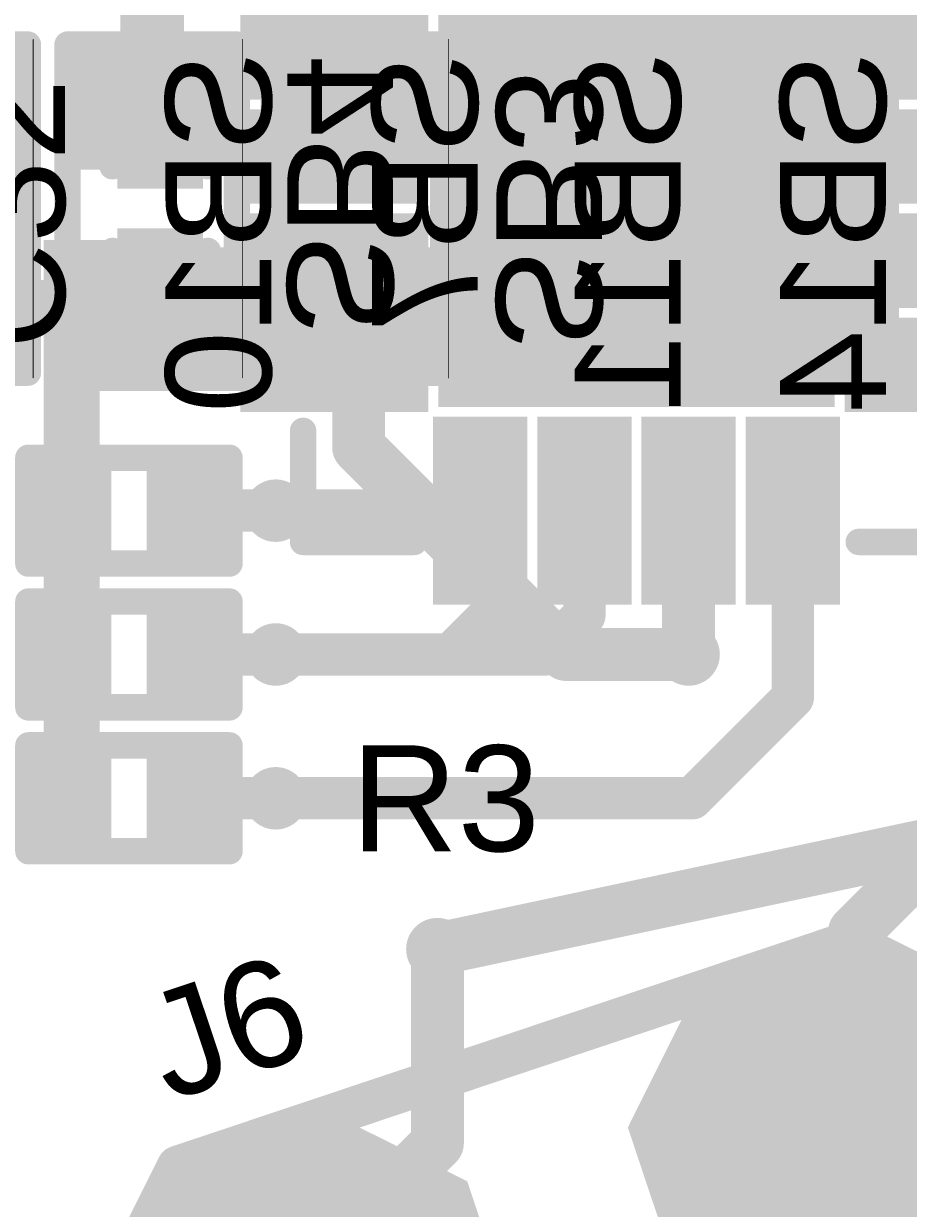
# Model space of a CAD drawing. Header units: inches. Extents: x 28 to 136, y 32 to 73.
# Drawn here: x 46.69 to 50.94, y 50.27 to 55.95 of the extents above; entities that cross this region are included whole.
import ezdxf

# ---------------------------------------------------------------- set-up
doc = ezdxf.new("R2010")
doc.units = ezdxf.units.IN
for name, color, linetype in [('Bottom Layer', 5, 'Continuous'), ('Bottom Overlay', 54, 'Continuous'), ('Bottom Paste', 16, 'Continuous'), ('Bottom Solder', 6, 'Continuous'), ('Top Layer', 1, 'Continuous'), ('Top Overlay', 2, 'Continuous'), ('Top Paste', 8, 'Continuous'), ('Top Solder', 216, 'Continuous'), ('Via Holes', 16, 'Continuous')]:
    doc.layers.add(name, color=color, linetype=linetype)
doc.styles.add('Arial', font='', dxfattribs={"height": 0.2})
doc.styles.get('Arial').set_extended_font_data('Arial')

# ---------------------------------------------------------------- blocks, each defined once
blk = doc.blocks.new('16_QFN__3_3___5')
at = {"layer": 'Top Layer'}
for points in [[(-0.8750007900000001, 1.80000275), (-0.6250012899999999, 1.80000275), (-0.6250012899999999, 1.10000161), (-0.8750007900000001, 1.10000161)], [(-0.37500179, 1.80000275), (-0.12500229, 1.80000275), (-0.12500229, 1.10000161), (-0.37500179, 1.10000161)], [(0.12499975, 1.80000275), (0.37499925, 1.80000275), (0.37499925, 1.10000161), (0.12499975, 1.10000161)], [(0.6249987499999999, 1.80000275), (0.87499825, 1.80000275), (0.87499825, 1.10000161), (0.6249987499999999, 1.10000161)], [(-1.09999653, 0.8750007900000001), (-1.09999653, 0.6250012899999999), (-1.79999767, 0.6250012899999999), (-1.79999767, 0.8750007900000001)], [(1.80000275, 0.8750007900000001), (1.80000275, 0.6250012899999999), (1.10000161, 0.6250012899999999), (1.10000161, 0.8750007900000001)], [(-0.84999957, 0.84999957), (0.84999957, 0.84999957), (0.84999957, -0.84999957), (-0.84999957, -0.84999957)], [(-1.09999653, 0.37500179), (-1.09999653, 0.12500229), (-1.79999767, 0.12500229), (-1.79999767, 0.37500179)], [(1.80000275, 0.37500179), (1.80000275, 0.12500229), (1.10000161, 0.12500229), (1.10000161, 0.37500179)], [(-1.09999653, -0.12499975), (-1.09999653, -0.37499925), (-1.79999767, -0.37499925), (-1.79999767, -0.12499975)], [(1.80000275, -0.12499975), (1.80000275, -0.37499925), (1.10000161, -0.37499925), (1.10000161, -0.12499975)], [(-1.09999653, -0.6249987499999999), (-1.09999653, -0.87499825), (-1.79999767, -0.87499825), (-1.79999767, -0.6249987499999999)], [(1.80000275, -0.6249987499999999), (1.80000275, -0.87499825), (1.10000161, -0.87499825), (1.10000161, -0.6249987499999999)], [(-0.8750007900000001, -1.09999653), (-0.6250012899999999, -1.09999653), (-0.6250012899999999, -1.79999767), (-0.8750007900000001, -1.79999767)], [(-0.37500179, -1.09999653), (-0.12500229, -1.09999653), (-0.12500229, -1.79999767), (-0.37500179, -1.79999767)], [(0.12499975, -1.09999653), (0.37499925, -1.09999653), (0.37499925, -1.79999767), (0.12499975, -1.79999767)], [(0.6249987499999999, -1.09999653), (0.87499825, -1.09999653), (0.87499825, -1.79999767), (0.6249987499999999, -1.79999767)]]:
    blk.add_hatch(color=1, dxfattribs=at).paths.add_polyline_path(points)
at = {"layer": 'Top Paste'}
for points in [[(-0.8750007900000001, 1.80000275), (-0.6250012899999999, 1.80000275), (-0.6250012899999999, 1.10000161), (-0.8750007900000001, 1.10000161)], [(-0.37500179, 1.80000275), (-0.12500229, 1.80000275), (-0.12500229, 1.10000161), (-0.37500179, 1.10000161)], [(0.12499975, 1.80000275), (0.37499925, 1.80000275), (0.37499925, 1.10000161), (0.12499975, 1.10000161)], [(0.6249987499999999, 1.80000275), (0.87499825, 1.80000275), (0.87499825, 1.10000161), (0.6249987499999999, 1.10000161)], [(-1.09999653, 0.8750007900000001), (-1.09999653, 0.6250012899999999), (-1.79999767, 0.6250012899999999), (-1.79999767, 0.8750007900000001)], [(1.80000275, 0.8750007900000001), (1.80000275, 0.6250012899999999), (1.10000161, 0.6250012899999999), (1.10000161, 0.8750007900000001)], [(-0.84999957, 0.84999957), (0.84999957, 0.84999957), (0.84999957, -0.84999957), (-0.84999957, -0.84999957)], [(-1.09999653, 0.37500179), (-1.09999653, 0.12500229), (-1.79999767, 0.12500229), (-1.79999767, 0.37500179)], [(1.80000275, 0.37500179), (1.80000275, 0.12500229), (1.10000161, 0.12500229), (1.10000161, 0.37500179)], [(-1.09999653, -0.12499975), (-1.09999653, -0.37499925), (-1.79999767, -0.37499925), (-1.79999767, -0.12499975)], [(1.80000275, -0.12499975), (1.80000275, -0.37499925), (1.10000161, -0.37499925), (1.10000161, -0.12499975)], [(-1.09999653, -0.6249987499999999), (-1.09999653, -0.87499825), (-1.79999767, -0.87499825), (-1.79999767, -0.6249987499999999)], [(1.80000275, -0.6249987499999999), (1.80000275, -0.87499825), (1.10000161, -0.87499825), (1.10000161, -0.6249987499999999)], [(-0.8750007900000001, -1.09999653), (-0.6250012899999999, -1.09999653), (-0.6250012899999999, -1.79999767), (-0.8750007900000001, -1.79999767)], [(-0.37500179, -1.09999653), (-0.12500229, -1.09999653), (-0.12500229, -1.79999767), (-0.37500179, -1.79999767)], [(0.12499975, -1.09999653), (0.37499925, -1.09999653), (0.37499925, -1.79999767), (0.12499975, -1.79999767)], [(0.6249987499999999, -1.09999653), (0.87499825, -1.09999653), (0.87499825, -1.79999767), (0.6249987499999999, -1.79999767)]]:
    blk.add_hatch(color=8, dxfattribs=at).paths.add_polyline_path(points)
at = {"layer": 'Top Solder'}
for points in [[(-0.9766007899999999, 1.90160275), (-0.5234012899999999, 1.90160275), (-0.5234012899999999, 0.9984016099999999), (-0.9766007899999999, 0.9984016099999999)], [(-0.4766017899999999, 1.90160275), (-0.02340229, 1.90160275), (-0.02340229, 0.9984016099999999), (-0.4766017899999999, 0.9984016099999999)], [(0.02339975, 1.90160275), (0.47659925, 1.90160275), (0.47659925, 0.9984016099999999), (0.02339975, 0.9984016099999999)], [(0.5233987499999999, 1.90160275), (0.9765982499999999, 1.90160275), (0.9765982499999999, 0.9984016099999999), (0.5233987499999999, 0.9984016099999999)], [(-0.99839653, 0.9766007899999999), (-0.99839653, 0.5234012899999999), (-1.90159767, 0.5234012899999999), (-1.90159767, 0.9766007899999999)], [(1.90160275, 0.9766007899999999), (1.90160275, 0.5234012899999999), (0.9984016099999999, 0.5234012899999999), (0.9984016099999999, 0.9766007899999999)], [(-0.95159957, 0.95159957), (0.95159957, 0.95159957), (0.95159957, -0.95159957), (-0.95159957, -0.95159957)], [(-0.99839653, 0.4766017899999999), (-0.99839653, 0.02340229), (-1.90159767, 0.02340229), (-1.90159767, 0.4766017899999999)], [(1.90160275, 0.4766017899999999), (1.90160275, 0.02340229), (0.9984016099999999, 0.02340229), (0.9984016099999999, 0.4766017899999999)], [(-0.99839653, -0.02339975), (-0.99839653, -0.47659925), (-1.90159767, -0.47659925), (-1.90159767, -0.02339975)], [(1.90160275, -0.02339975), (1.90160275, -0.47659925), (0.9984016099999999, -0.47659925), (0.9984016099999999, -0.02339975)], [(-0.99839653, -0.5233987499999999), (-0.99839653, -0.9765982499999999), (-1.90159767, -0.9765982499999999), (-1.90159767, -0.5233987499999999)], [(1.90160275, -0.5233987499999999), (1.90160275, -0.9765982499999999), (0.9984016099999999, -0.9765982499999999), (0.9984016099999999, -0.5233987499999999)], [(-0.9766007899999999, -0.99839653), (-0.5234012899999999, -0.99839653), (-0.5234012899999999, -1.90159767), (-0.9766007899999999, -1.90159767)], [(-0.4766017899999999, -0.99839653), (-0.02340229, -0.99839653), (-0.02340229, -1.90159767), (-0.4766017899999999, -1.90159767)], [(0.02339975, -0.99839653), (0.47659925, -0.99839653), (0.47659925, -1.90159767), (0.02339975, -1.90159767)], [(0.5233987499999999, -0.99839653), (0.9765982499999999, -0.99839653), (0.9765982499999999, -1.90159767), (0.5233987499999999, -1.90159767)]]:
    blk.add_hatch(color=216, dxfattribs=at).paths.add_polyline_path(points)
at = {"layer": 'Top Overlay', "const_width": 0.127}
for points in [[(-1.6002, 1.6002), (-1.0668, 1.6002)], [(-1.6002, 1.6002), (-1.6002, 1.0668)], [(1.06679746, 1.6002), (1.60019746, 1.6002)], [(1.60019746, 1.6002), (1.60019746, 1.0668)], [(-2.0828, 0.889), (-2.0828, 0.635)], [(-2.0828, 0.889), (-1.9558, 0.7619999999999999)], [(-1.9558, 0.7619999999999999), (-2.0828, 0.635)], [(-1.6002, -1.06679492), (-1.6002, -1.60019492)], [(1.60019746, -1.06679492), (1.60019746, -1.60019492)], [(-1.6002, -1.60019492), (-1.0668, -1.60019492)], [(1.06679746, -1.60019492), (1.60019746, -1.60019492)]]:
    blk.add_lwpolyline(points, dxfattribs=at)
at = {"layer": 'Top Overlay', "const_width": 0.0635}
for points in [[(-1.63195, 1.6002, 1), (-1.56845, 1.6002, 1)], [(-1.63195, 1.6002, 1), (-1.56845, 1.6002, 1)], [(-1.09855, 1.6002, 1), (-1.03505, 1.6002, 1)], [(1.03504746, 1.6002, 1), (1.09854746, 1.6002, 1)], [(1.56844746, 1.6002, 1), (1.63194746, 1.6002, 1)], [(1.56844746, 1.6002, 1), (1.63194746, 1.6002, 1)], [(-1.63195, 1.0668, 1), (-1.56845, 1.0668, 1)], [(1.56844746, 1.0668, 1), (1.63194746, 1.0668, 1)], [(-2.11455, 0.889, 1), (-2.05105, 0.889, 1)], [(-2.11455, 0.889, 1), (-2.05105, 0.889, 1)], [(-1.98755, 0.7619999999999999, 1), (-1.92405, 0.7619999999999999, 1)], [(-1.98755, 0.7619999999999999, 1), (-1.92405, 0.7619999999999999, 1)], [(-2.11455, 0.635, 1), (-2.05105, 0.635, 1)], [(-2.11455, 0.635, 1), (-2.05105, 0.635, 1)], [(-1.63195, -1.06679492, 1), (-1.56845, -1.06679492, 1)], [(1.56844746, -1.06679492, 1), (1.63194746, -1.06679492, 1)], [(-1.63195, -1.60019492, 1), (-1.56845, -1.60019492, 1)], [(-1.63195, -1.60019492, 1), (-1.56845, -1.60019492, 1)], [(-1.09855, -1.60019492, 1), (-1.03505, -1.60019492, 1)], [(1.03504746, -1.60019492, 1), (1.09854746, -1.60019492, 1)], [(1.56844746, -1.60019492, 1), (1.63194746, -1.60019492, 1)], [(1.56844746, -1.60019492, 1), (1.63194746, -1.60019492, 1)]]:
    blk.add_lwpolyline(points, format="xyb", close=True, dxfattribs=at)
blk = doc.blocks.new('S______B______0402_B_17')
at = {"layer": 'Bottom Layer'}
for points in [[(-0.2413, 0.3175), (-0.2412999999999999, -0.3175), (-0.6985, -0.3175), (-0.6985, 0.3175)], [(0.6985, 0.3175), (0.6985, -0.3175), (0.2413, -0.3175), (0.2412999999999999, 0.3175)]]:
    blk.add_hatch(color=5, dxfattribs=at).paths.add_polyline_path(points)
at = {"layer": 'Bottom Paste'}
for points in [[(-0.2413, 0.3175), (-0.2412999999999999, -0.3175), (-0.6985, -0.3175), (-0.6985, 0.3175)], [(0.6985, 0.3175), (0.6985, -0.3175), (0.2413, -0.3175), (0.2412999999999999, 0.3175)]]:
    blk.add_hatch(color=16, dxfattribs=at).paths.add_polyline_path(points)
at = {"layer": 'Bottom Solder'}
for points in [[(-0.18629884, 0.37250116), (-0.1862988399999999, -0.37250116), (-0.75350116, -0.37250116), (-0.75350116, 0.37250116)], [(0.75350116, 0.37250116), (0.75350116, -0.37250116), (0.18629884, -0.37250116), (0.1862988399999999, 0.37250116)]]:
    blk.add_hatch(color=6, dxfattribs=at).paths.add_polyline_path(points)
at = {"layer": 'Bottom Overlay'}
for points, const_width in [([(-0.7874, -0.4064), (-0.7874, 0.4064)], 0.127), ([(0.7874, 0.4064), (-0.7874, 0.4064)], 0.127), ([(0.7874, -0.4064), (0.7874, 0.4064)], 0.127), ([(0.8128, 0.4318), (-0.8128, 0.4318)], 0.0032258), ([(0.7874, -0.4064), (-0.7874, -0.4064)], 0.127)]:
    blk.add_lwpolyline(points, dxfattribs=dict(at, const_width=const_width))
for points, const_width in [([(-0.8191499999999999, 0.4064, 1), (-0.7556499999999999, 0.4064, 1)], 0.0635), ([(-0.8191499999999999, 0.4064, 1), (-0.7556499999999999, 0.4064, 1)], 0.0635), ([(0.7556499999999999, 0.4064, 1), (0.8191499999999999, 0.4064, 1)], 0.0635), ([(0.7556499999999999, 0.4064, 1), (0.8191499999999999, 0.4064, 1)], 0.0635), ([(-0.81360518, 0.4318, 1), (-0.8119948199999999, 0.4318, 1)], 0.0016129), ([(0.8119948199999999, 0.4318, 1), (0.81360518, 0.4318, 1)], 0.0016129), ([(-0.8191499999999999, -0.4064, 1), (-0.7556499999999999, -0.4064, 1)], 0.0635), ([(-0.8191499999999999, -0.4064, 1), (-0.7556499999999999, -0.4064, 1)], 0.0635), ([(0.7556499999999999, -0.4064, 1), (0.8191499999999999, -0.4064, 1)], 0.0635), ([(0.7556499999999999, -0.4064, 1), (0.8191499999999999, -0.4064, 1)], 0.0635)]:
    blk.add_lwpolyline(points, format="xyb", close=True, dxfattribs=dict(at, const_width=const_width))
blk = doc.blocks.new('S______B______0402_B_19')
at = {"layer": 'Bottom Layer'}
for points in [[(-0.2413, 0.3175), (-0.2412999999999999, -0.3175), (-0.6985, -0.3175), (-0.6985, 0.3175)], [(0.6985, 0.3175), (0.6985, -0.3175), (0.2413, -0.3175), (0.2412999999999999, 0.3175)]]:
    blk.add_hatch(color=5, dxfattribs=at).paths.add_polyline_path(points)
at = {"layer": 'Bottom Paste'}
for points in [[(-0.2413, 0.3175), (-0.2412999999999999, -0.3175), (-0.6985, -0.3175), (-0.6985, 0.3175)], [(0.6985, 0.3175), (0.6985, -0.3175), (0.2413, -0.3175), (0.2412999999999999, 0.3175)]]:
    blk.add_hatch(color=16, dxfattribs=at).paths.add_polyline_path(points)
at = {"layer": 'Bottom Solder'}
for points in [[(-0.18629884, 0.37250116), (-0.1862988399999999, -0.37250116), (-0.75350116, -0.37250116), (-0.75350116, 0.37250116)], [(0.75350116, 0.37250116), (0.75350116, -0.37250116), (0.18629884, -0.37250116), (0.1862988399999999, 0.37250116)]]:
    blk.add_hatch(color=6, dxfattribs=at).paths.add_polyline_path(points)
at = {"layer": 'Bottom Overlay'}
for points, const_width in [([(-0.7874, -0.4064), (-0.7874, 0.4064)], 0.127), ([(0.7874, 0.4064), (-0.7874, 0.4064)], 0.127), ([(0.7874, -0.4064), (0.7874, 0.4064)], 0.127), ([(0.8128, 0.4318), (-0.8128, 0.4318)], 0.0032258), ([(0.7874, -0.4064), (-0.7874, -0.4064)], 0.127)]:
    blk.add_lwpolyline(points, dxfattribs=dict(at, const_width=const_width))
for points, const_width in [([(-0.8191499999999999, 0.4064, 1), (-0.7556499999999999, 0.4064, 1)], 0.0635), ([(-0.8191499999999999, 0.4064, 1), (-0.7556499999999999, 0.4064, 1)], 0.0635), ([(0.7556499999999999, 0.4064, 1), (0.8191499999999999, 0.4064, 1)], 0.0635), ([(0.7556499999999999, 0.4064, 1), (0.8191499999999999, 0.4064, 1)], 0.0635), ([(-0.81360518, 0.4318, 1), (-0.8119948199999999, 0.4318, 1)], 0.0016129), ([(0.8119948199999999, 0.4318, 1), (0.81360518, 0.4318, 1)], 0.0016129), ([(-0.8191499999999999, -0.4064, 1), (-0.7556499999999999, -0.4064, 1)], 0.0635), ([(-0.8191499999999999, -0.4064, 1), (-0.7556499999999999, -0.4064, 1)], 0.0635), ([(0.7556499999999999, -0.4064, 1), (0.8191499999999999, -0.4064, 1)], 0.0635), ([(0.7556499999999999, -0.4064, 1), (0.8191499999999999, -0.4064, 1)], 0.0635)]:
    blk.add_lwpolyline(points, format="xyb", close=True, dxfattribs=dict(at, const_width=const_width))
blk = doc.blocks.new('S______B______0402_B_20')
at = {"layer": 'Bottom Layer'}
for points in [[(-0.2413, 0.3175), (-0.2412999999999999, -0.3175), (-0.6985, -0.3175), (-0.6985, 0.3175)], [(0.6985, 0.3175), (0.6985, -0.3175), (0.2413, -0.3175), (0.2412999999999999, 0.3175)]]:
    blk.add_hatch(color=5, dxfattribs=at).paths.add_polyline_path(points)
at = {"layer": 'Bottom Paste'}
for points in [[(-0.2413, 0.3175), (-0.2412999999999999, -0.3175), (-0.6985, -0.3175), (-0.6985, 0.3175)], [(0.6985, 0.3175), (0.6985, -0.3175), (0.2413, -0.3175), (0.2412999999999999, 0.3175)]]:
    blk.add_hatch(color=16, dxfattribs=at).paths.add_polyline_path(points)
at = {"layer": 'Bottom Solder'}
for points in [[(-0.18629884, 0.37250116), (-0.1862988399999999, -0.37250116), (-0.75350116, -0.37250116), (-0.75350116, 0.37250116)], [(0.75350116, 0.37250116), (0.75350116, -0.37250116), (0.18629884, -0.37250116), (0.1862988399999999, 0.37250116)]]:
    blk.add_hatch(color=6, dxfattribs=at).paths.add_polyline_path(points)
at = {"layer": 'Bottom Overlay'}
for points, const_width in [([(-0.7874, -0.4064), (-0.7874, 0.4064)], 0.127), ([(0.7874, 0.4064), (-0.7874, 0.4064)], 0.127), ([(0.7874, -0.4064), (0.7874, 0.4064)], 0.127), ([(0.8128, 0.4318), (-0.8128, 0.4318)], 0.0032258), ([(0.7874, -0.4064), (-0.7874, -0.4064)], 0.127)]:
    blk.add_lwpolyline(points, dxfattribs=dict(at, const_width=const_width))
for points, const_width in [([(-0.8191499999999999, 0.4064, 1), (-0.7556499999999999, 0.4064, 1)], 0.0635), ([(-0.8191499999999999, 0.4064, 1), (-0.7556499999999999, 0.4064, 1)], 0.0635), ([(0.7556499999999999, 0.4064, 1), (0.8191499999999999, 0.4064, 1)], 0.0635), ([(0.7556499999999999, 0.4064, 1), (0.8191499999999999, 0.4064, 1)], 0.0635), ([(-0.81360518, 0.4318, 1), (-0.8119948199999999, 0.4318, 1)], 0.0016129), ([(0.8119948199999999, 0.4318, 1), (0.81360518, 0.4318, 1)], 0.0016129), ([(-0.8191499999999999, -0.4064, 1), (-0.7556499999999999, -0.4064, 1)], 0.0635), ([(-0.8191499999999999, -0.4064, 1), (-0.7556499999999999, -0.4064, 1)], 0.0635), ([(0.7556499999999999, -0.4064, 1), (0.8191499999999999, -0.4064, 1)], 0.0635), ([(0.7556499999999999, -0.4064, 1), (0.8191499999999999, -0.4064, 1)], 0.0635)]:
    blk.add_lwpolyline(points, format="xyb", close=True, dxfattribs=dict(at, const_width=const_width))
blk = doc.blocks.new('R___0201_32')
at = {"layer": 'Top Layer'}
for points in [[(-0.40999791, 0.18499963), (-0.13999845, 0.18499963), (-0.13999845, -0.18499963), (-0.40999791, -0.18499963)], [(0.14000099, 0.18499963), (0.41000045, 0.18499963), (0.41000045, -0.18499963), (0.14000099, -0.18499963)]]:
    blk.add_hatch(color=1, dxfattribs=at).paths.add_polyline_path(points)
at = {"layer": 'Top Paste'}
for points in [[(-0.40999791, 0.18499963), (-0.13999845, 0.18499963), (-0.13999845, -0.18499963), (-0.40999791, -0.18499963)], [(0.14000099, 0.18499963), (0.41000045, 0.18499963), (0.41000045, -0.18499963), (0.14000099, -0.18499963)]]:
    blk.add_hatch(color=8, dxfattribs=at).paths.add_polyline_path(points)
at = {"layer": 'Top Solder'}
for points in [[(-0.46499907, 0.24000079), (-0.08499729, 0.24000079), (-0.08499729, -0.24000079), (-0.46499907, -0.24000079)], [(0.08499983, 0.24000079), (0.46500161, 0.24000079), (0.46500161, -0.24000079), (0.08499983, -0.24000079)]]:
    blk.add_hatch(color=216, dxfattribs=at).paths.add_polyline_path(points)
at = {"layer": 'Top Overlay', "const_width": 0.127}
for points in [[(-0.4826, 0.254), (-0.4826, -0.254)], [(0.4826, 0.254), (-0.4826, 0.254)], [(0.4826, 0.254), (0.4826, -0.254)], [(0.4826, -0.254), (-0.4826, -0.254)]]:
    blk.add_lwpolyline(points, dxfattribs=at)
at = {"layer": 'Top Overlay', "const_width": 0.0635}
for points in [[(-0.51435, 0.254, 1), (-0.4508499999999999, 0.254, 1)], [(-0.51435, 0.254, 1), (-0.4508499999999999, 0.254, 1)], [(0.4508499999999999, 0.254, 1), (0.51435, 0.254, 1)], [(0.4508499999999999, 0.254, 1), (0.51435, 0.254, 1)], [(-0.51435, -0.254, 1), (-0.4508499999999999, -0.254, 1)], [(-0.51435, -0.254, 1), (-0.4508499999999999, -0.254, 1)], [(0.4508499999999999, -0.254, 1), (0.51435, -0.254, 1)], [(0.4508499999999999, -0.254, 1), (0.51435, -0.254, 1)]]:
    blk.add_lwpolyline(points, format="xyb", close=True, dxfattribs=at)
blk = doc.blocks.new('R___0201_33')
at = {"layer": 'Top Layer'}
for points in [[(-0.40999791, 0.18499963), (-0.13999845, 0.18499963), (-0.13999845, -0.18499963), (-0.40999791, -0.18499963)], [(0.14000099, 0.18499963), (0.41000045, 0.18499963), (0.41000045, -0.18499963), (0.14000099, -0.18499963)]]:
    blk.add_hatch(color=1, dxfattribs=at).paths.add_polyline_path(points)
at = {"layer": 'Top Paste'}
for points in [[(-0.40999791, 0.18499963), (-0.13999845, 0.18499963), (-0.13999845, -0.18499963), (-0.40999791, -0.18499963)], [(0.14000099, 0.18499963), (0.41000045, 0.18499963), (0.41000045, -0.18499963), (0.14000099, -0.18499963)]]:
    blk.add_hatch(color=8, dxfattribs=at).paths.add_polyline_path(points)
at = {"layer": 'Top Solder'}
for points in [[(-0.46499907, 0.24000079), (-0.08499729, 0.24000079), (-0.08499729, -0.24000079), (-0.46499907, -0.24000079)], [(0.08499983, 0.24000079), (0.46500161, 0.24000079), (0.46500161, -0.24000079), (0.08499983, -0.24000079)]]:
    blk.add_hatch(color=216, dxfattribs=at).paths.add_polyline_path(points)
at = {"layer": 'Top Overlay', "const_width": 0.127}
for points in [[(-0.4826, 0.254), (-0.4826, -0.254)], [(0.4826, 0.254), (-0.4826, 0.254)], [(0.4826, 0.254), (0.4826, -0.254)], [(0.4826, -0.254), (-0.4826, -0.254)]]:
    blk.add_lwpolyline(points, dxfattribs=at)
at = {"layer": 'Top Overlay', "const_width": 0.0635}
for points in [[(-0.51435, 0.254, 1), (-0.4508499999999999, 0.254, 1)], [(-0.51435, 0.254, 1), (-0.4508499999999999, 0.254, 1)], [(0.4508499999999999, 0.254, 1), (0.51435, 0.254, 1)], [(0.4508499999999999, 0.254, 1), (0.51435, 0.254, 1)], [(-0.51435, -0.254, 1), (-0.4508499999999999, -0.254, 1)], [(-0.51435, -0.254, 1), (-0.4508499999999999, -0.254, 1)], [(0.4508499999999999, -0.254, 1), (0.51435, -0.254, 1)], [(0.4508499999999999, -0.254, 1), (0.51435, -0.254, 1)]]:
    blk.add_lwpolyline(points, format="xyb", close=True, dxfattribs=at)
blk = doc.blocks.new('R___0201_34')
at = {"layer": 'Top Layer'}
for points in [[(-0.40999791, 0.18499963), (-0.13999845, 0.18499963), (-0.13999845, -0.18499963), (-0.40999791, -0.18499963)], [(0.14000099, 0.18499963), (0.41000045, 0.18499963), (0.41000045, -0.18499963), (0.14000099, -0.18499963)]]:
    blk.add_hatch(color=1, dxfattribs=at).paths.add_polyline_path(points)
at = {"layer": 'Top Paste'}
for points in [[(-0.40999791, 0.18499963), (-0.13999845, 0.18499963), (-0.13999845, -0.18499963), (-0.40999791, -0.18499963)], [(0.14000099, 0.18499963), (0.41000045, 0.18499963), (0.41000045, -0.18499963), (0.14000099, -0.18499963)]]:
    blk.add_hatch(color=8, dxfattribs=at).paths.add_polyline_path(points)
at = {"layer": 'Top Solder'}
for points in [[(-0.46499907, 0.24000079), (-0.08499729, 0.24000079), (-0.08499729, -0.24000079), (-0.46499907, -0.24000079)], [(0.08499983, 0.24000079), (0.46500161, 0.24000079), (0.46500161, -0.24000079), (0.08499983, -0.24000079)]]:
    blk.add_hatch(color=216, dxfattribs=at).paths.add_polyline_path(points)
at = {"layer": 'Top Overlay', "const_width": 0.127}
for points in [[(-0.4826, 0.254), (-0.4826, -0.254)], [(0.4826, 0.254), (-0.4826, 0.254)], [(0.4826, 0.254), (0.4826, -0.254)], [(0.4826, -0.254), (-0.4826, -0.254)]]:
    blk.add_lwpolyline(points, dxfattribs=at)
at = {"layer": 'Top Overlay', "const_width": 0.0635}
for points in [[(-0.51435, 0.254, 1), (-0.4508499999999999, 0.254, 1)], [(-0.51435, 0.254, 1), (-0.4508499999999999, 0.254, 1)], [(0.4508499999999999, 0.254, 1), (0.51435, 0.254, 1)], [(0.4508499999999999, 0.254, 1), (0.51435, 0.254, 1)], [(-0.51435, -0.254, 1), (-0.4508499999999999, -0.254, 1)], [(-0.51435, -0.254, 1), (-0.4508499999999999, -0.254, 1)], [(0.4508499999999999, -0.254, 1), (0.51435, -0.254, 1)], [(0.4508499999999999, -0.254, 1), (0.51435, -0.254, 1)]]:
    blk.add_lwpolyline(points, format="xyb", close=True, dxfattribs=at)
blk = doc.blocks.new('2_T____P___44')
at = {"layer": 'Top Layer'}
for points in [[(0.3809999999999999, 0.7619999999999999), (-0.3809999999999999, 0.7619999999999999), (-0.7619999999999999, 0.3809999999999999), (-0.7619999999999999, -0.3809999999999999), (-0.3809999999999999, -0.7619999999999999), (0.3809999999999999, -0.7619999999999999), (0.7619999999999999, -0.3809999999999999), (0.7619999999999999, 0.3809999999999999)], [(2.921002539999999, 0.7619999999999999), (2.15900254, 0.7619999999999999), (1.77800254, 0.3809999999999999), (1.77800254, -0.3809999999999999), (2.15900254, -0.7619999999999999), (2.921002539999999, -0.7619999999999999), (3.30200254, -0.3809999999999999), (3.30200254, 0.3809999999999999)]]:
    blk.add_hatch(color=1, dxfattribs=at).paths.add_polyline_path(points)
at = {"layer": 'Top Paste'}
for points in [[(0.3809999999999999, 0.7619999999999999), (-0.3809999999999999, 0.7619999999999999), (-0.7619999999999999, 0.3809999999999999), (-0.7619999999999999, -0.3809999999999999), (-0.3809999999999999, -0.7619999999999999), (0.3809999999999999, -0.7619999999999999), (0.7619999999999999, -0.3809999999999999), (0.7619999999999999, 0.3809999999999999)], [(2.921002539999999, 0.7619999999999999), (2.15900254, 0.7619999999999999), (1.77800254, 0.3809999999999999), (1.77800254, -0.3809999999999999), (2.15900254, -0.7619999999999999), (2.921002539999999, -0.7619999999999999), (3.30200254, -0.3809999999999999), (3.30200254, 0.3809999999999999)]]:
    blk.add_hatch(color=8, dxfattribs=at).paths.add_polyline_path(points)
at = {"layer": 'Top Solder'}
for points in [[(0.4318, 0.8636), (-0.4318, 0.8636), (-0.8636, 0.4318), (-0.8636, -0.4318), (-0.4318, -0.8636), (0.4318, -0.8636), (0.8636, -0.4318), (0.8636, 0.4318)], [(2.97180254, 0.8636), (2.10820254, 0.8636), (1.67640254, 0.4318), (1.67640254, -0.4318), (2.10820254, -0.8636), (2.97180254, -0.8636), (3.40360254, -0.4318), (3.40360254, 0.4318)]]:
    blk.add_hatch(color=216, dxfattribs=at).paths.add_polyline_path(points)
at = {"layer": 'Top Overlay', "const_width": 0.1999996}
for points in [[(-0.43180254, 0.9397999999999999), (-0.93980254, 0.4318)], [(2.10819492, 0.93980254), (-0.43180254, 0.9397999999999999)], [(2.9718, 0.93978984), (2.10819492, 0.93980254)], [(3.47980254, 0.43179492), (2.9718, 0.93978984)], [(-0.9397999999999999, -0.43180254), (-0.93980254, 0.4318)], [(3.47979746, -0.43180254), (3.47980254, 0.43179492)], [(-0.4318, -0.93980254), (-0.9397999999999999, -0.43180254)], [(3.47979746, -0.43180254), (2.97179746, -0.93980254)], [(2.10820254, -0.9397999999999999), (-0.4318, -0.93980254)], [(2.97179746, -0.93980254), (2.10820254, -0.9397999999999999)]]:
    blk.add_lwpolyline(points, dxfattribs=at)
at = {"layer": 'Top Overlay', "const_width": 0.0999998}
for points in [[(-0.4818024399999999, 0.9397999999999999, 1), (-0.38180264, 0.9397999999999999, 1)], [(-0.4818024399999999, 0.9397999999999999, 1), (-0.38180264, 0.9397999999999999, 1)], [(2.05819502, 0.93980254, 1), (2.15819482, 0.93980254, 1)], [(2.05819502, 0.93980254, 1), (2.15819482, 0.93980254, 1)], [(2.9218001, 0.93978984, 1), (3.0217999, 0.93978984, 1)], [(2.9218001, 0.93978984, 1), (3.0217999, 0.93978984, 1)], [(-0.98980244, 0.4318, 1), (-0.88980264, 0.4318, 1)], [(-0.98980244, 0.4318, 1), (-0.88980264, 0.4318, 1)], [(3.42980264, 0.43179492, 1), (3.52980244, 0.43179492, 1)], [(3.42980264, 0.43179492, 1), (3.52980244, 0.43179492, 1)], [(-0.9897999000000001, -0.43180254, 1), (-0.8898001, -0.43180254, 1)], [(-0.9897999000000001, -0.43180254, 1), (-0.8898001, -0.43180254, 1)], [(3.42979756, -0.43180254, 1), (3.529797359999999, -0.43180254, 1)], [(3.42979756, -0.43180254, 1), (3.529797359999999, -0.43180254, 1)], [(-0.4817998999999999, -0.93980254, 1), (-0.3818001, -0.93980254, 1)], [(-0.4817998999999999, -0.93980254, 1), (-0.3818001, -0.93980254, 1)], [(2.05820264, -0.9397999999999999, 1), (2.15820244, -0.9397999999999999, 1)], [(2.05820264, -0.9397999999999999, 1), (2.15820244, -0.9397999999999999, 1)], [(2.92179756, -0.93980254, 1), (3.02179736, -0.93980254, 1)], [(2.92179756, -0.93980254, 1), (3.02179736, -0.93980254, 1)]]:
    blk.add_lwpolyline(points, format="xyb", close=True, dxfattribs=at)
blk = doc.blocks.new('CAP_0201_55')
at = {"layer": 'Top Layer'}
for points in [[(-0.4499991, 0.1499997), (-0.1499997, 0.1499997), (-0.1499997, -0.1499997), (-0.4499991, -0.1499997)], [(0.1499997, 0.1499997), (0.4499991, 0.1499997), (0.4499991, -0.1499997), (0.1499997, -0.1499997)]]:
    blk.add_hatch(color=1, dxfattribs=at).paths.add_polyline_path(points)
at = {"layer": 'Top Paste'}
for points in [[(-0.4499991, 0.1499997), (-0.1499997, 0.1499997), (-0.1499997, -0.1499997), (-0.4499991, -0.1499997)], [(0.1499997, 0.1499997), (0.4499991, 0.1499997), (0.4499991, -0.1499997), (0.1499997, -0.1499997)]]:
    blk.add_hatch(color=8, dxfattribs=at).paths.add_polyline_path(points)
at = {"layer": 'Top Solder'}
for points in [[(-0.50500026, 0.20500086), (-0.09499854, 0.20500086), (-0.09499854, -0.20500086), (-0.50500026, -0.20500086)], [(0.09499854, 0.20500086), (0.50500026, 0.20500086), (0.50500026, -0.20500086), (0.09499854, -0.20500086)]]:
    blk.add_hatch(color=216, dxfattribs=at).paths.add_polyline_path(points)
at = {"layer": 'Top Overlay', "const_width": 0.127}
for points in [[(-0.5334, 0.2286), (-0.2032, 0.2286)], [(-0.5334, 0.2286), (-0.5334, -0.2286)], [(0.2032, 0.2286), (0.5334, 0.2286)], [(0.5334, 0.2286), (0.5334, -0.2286)], [(-0.5334, -0.2286), (-0.2032, -0.2286)], [(0.2032, -0.2286), (0.5334, -0.2286)]]:
    blk.add_lwpolyline(points, dxfattribs=at)
at = {"layer": 'Top Overlay', "const_width": 0.0635}
for points in [[(-0.5651499999999999, 0.2286, 1), (-0.5016499999999999, 0.2286, 1)], [(-0.5651499999999999, 0.2286, 1), (-0.5016499999999999, 0.2286, 1)], [(-0.23495, 0.2286, 1), (-0.17145, 0.2286, 1)], [(0.17145, 0.2286, 1), (0.23495, 0.2286, 1)], [(0.5016499999999999, 0.2286, 1), (0.5651499999999999, 0.2286, 1)], [(0.5016499999999999, 0.2286, 1), (0.5651499999999999, 0.2286, 1)], [(-0.5651499999999999, -0.2286, 1), (-0.5016499999999999, -0.2286, 1)], [(-0.5651499999999999, -0.2286, 1), (-0.5016499999999999, -0.2286, 1)], [(-0.23495, -0.2286, 1), (-0.17145, -0.2286, 1)], [(0.17145, -0.2286, 1), (0.23495, -0.2286, 1)], [(0.5016499999999999, -0.2286, 1), (0.5651499999999999, -0.2286, 1)], [(0.5016499999999999, -0.2286, 1), (0.5651499999999999, -0.2286, 1)]]:
    blk.add_lwpolyline(points, format="xyb", close=True, dxfattribs=at)

msp = doc.modelspace()

# ---------------------------------------------------------------- hatches: boundary and pattern name
at = {"layer": 'Bottom Layer'}
for points in [[(50.25706484, 54.22899999999999), (50.89206484, 54.22899999999999), (50.89206484, 56.59609203999999), (50.25706484, 56.59609203999999)], [(48.8188, 54.22899999999999), (50.89206484, 54.22899999999999), (50.89206484, 55.9054), (48.8188, 55.9054)]]:
    msp.add_hatch(color=5, dxfattribs=at).paths.add_polyline_path(points)
h = msp.add_hatch(color=5, dxfattribs=at)
edge = h.paths.add_edge_path()
edge.add_arc((49.00659998, 55.69219748), 0.1499997, 0, 360)
h = msp.add_hatch(color=5, dxfattribs=at)
edge = h.paths.add_edge_path()
edge.add_arc((49.6316, 55.69219748), 0.1499997, 0, 360)
h = msp.add_hatch(color=5, dxfattribs=at)
edge = h.paths.add_edge_path()
edge.add_arc((50.25659748, 55.69219748), 0.1499997, 0, 360)
h = msp.add_hatch(color=5, dxfattribs=at)
edge = h.paths.add_edge_path()
edge.add_arc((49.00659998, 55.0672), 0.1499997, 0, 360)
h = msp.add_hatch(color=5, dxfattribs=at)
edge = h.paths.add_edge_path()
edge.add_arc((49.6316, 55.0672), 0.1499997, 0, 360)
h = msp.add_hatch(color=5, dxfattribs=at)
edge = h.paths.add_edge_path()
edge.add_arc((50.25659748, 55.0672), 0.1499997, 0, 360)
h = msp.add_hatch(color=5, dxfattribs=at)
edge = h.paths.add_edge_path()
edge.add_arc((49.00659998, 54.44219997999999), 0.1499997, 0, 360)
h = msp.add_hatch(color=5, dxfattribs=at)
edge = h.paths.add_edge_path()
edge.add_arc((49.6316, 54.44219997999999), 0.1499997, 0, 360)
h = msp.add_hatch(color=5, dxfattribs=at)
edge = h.paths.add_edge_path()
edge.add_arc((50.25659748, 54.44219997999999), 0.1499997, 0, 360)
h = msp.add_hatch(color=5, dxfattribs=at)
edge = h.paths.add_edge_path()
edge.add_arc((47.90000072, 53.61720035999999), 0.1499997, 0, 360)
h = msp.add_hatch(color=5, dxfattribs=at)
edge = h.paths.add_edge_path()
edge.add_arc((47.90000072, 52.92680041999999), 0.1499997, 0, 360)
h = msp.add_hatch(color=5, dxfattribs=at)
edge = h.paths.add_edge_path()
edge.add_arc((49.88159949999999, 52.92680041999999), 0.1499997, 0, 360)
h = msp.add_hatch(color=5, dxfattribs=at)
edge = h.paths.add_edge_path()
edge.add_arc((47.90000072, 52.23640047999999), 0.1499997, 0, 360)
h = msp.add_hatch(color=5, dxfattribs=at)
edge = h.paths.add_edge_path()
edge.add_arc((48.67593515999999, 51.51216012), 0.1499997, 0, 360)
at = {"layer": 'Top Layer'}
h = msp.add_hatch(color=1, dxfattribs=at)
edge = h.paths.add_edge_path()
edge.add_arc((49.00659998, 55.69219748), 0.1499997, 0, 360)
h = msp.add_hatch(color=1, dxfattribs=at)
edge = h.paths.add_edge_path()
edge.add_arc((49.6316, 55.69219748), 0.1499997, 0, 360)
h = msp.add_hatch(color=1, dxfattribs=at)
edge = h.paths.add_edge_path()
edge.add_arc((50.25659748, 55.69219748), 0.1499997, 0, 360)
h = msp.add_hatch(color=1, dxfattribs=at)
edge = h.paths.add_edge_path()
edge.add_arc((49.00659998, 55.0672), 0.1499997, 0, 360)
h = msp.add_hatch(color=1, dxfattribs=at)
edge = h.paths.add_edge_path()
edge.add_arc((49.6316, 55.0672), 0.1499997, 0, 360)
h = msp.add_hatch(color=1, dxfattribs=at)
edge = h.paths.add_edge_path()
edge.add_arc((50.25659748, 55.0672), 0.1499997, 0, 360)
for points in [[(46.78559858, 54.19219794), (47.4955997, 54.19219794), (47.4955997, 54.91720029999999), (46.78559858, 54.91720029999999)], [(46.78559858, 52.05139958), (47.05560058, 52.05139958), (47.05560058, 54.91720029999999), (46.78559858, 54.91720029999999)], [(46.78559858, 54.19219794), (48.53159966, 54.19219794), (48.53159966, 54.44219997999999), (46.78559858, 54.44219997999999)]]:
    msp.add_hatch(color=1, dxfattribs=at).paths.add_polyline_path(points)
h = msp.add_hatch(color=1, dxfattribs=at)
edge = h.paths.add_edge_path()
edge.add_arc((49.00659998, 54.44219997999999), 0.1499997, 0, 360)
h = msp.add_hatch(color=1, dxfattribs=at)
edge = h.paths.add_edge_path()
edge.add_arc((49.6316, 54.44219997999999), 0.1499997, 0, 360)
h = msp.add_hatch(color=1, dxfattribs=at)
edge = h.paths.add_edge_path()
edge.add_arc((50.25659748, 54.44219997999999), 0.1499997, 0, 360)
h = msp.add_hatch(color=1, dxfattribs=at)
edge = h.paths.add_edge_path()
edge.add_arc((47.90000072, 53.61720035999999), 0.1499997, 0, 360)
h = msp.add_hatch(color=1, dxfattribs=at)
edge = h.paths.add_edge_path()
edge.add_arc((47.90000072, 52.92680041999999), 0.1499997, 0, 360)
h = msp.add_hatch(color=1, dxfattribs=at)
edge = h.paths.add_edge_path()
edge.add_arc((49.88159949999999, 52.92680041999999), 0.1499997, 0, 360)
h = msp.add_hatch(color=1, dxfattribs=at)
edge = h.paths.add_edge_path()
edge.add_arc((47.90000072, 52.23640047999999), 0.1499997, 0, 360)
h = msp.add_hatch(color=1, dxfattribs=at)
edge = h.paths.add_edge_path()
edge.add_arc((48.67593515999999, 51.51216012), 0.1499997, 0, 360)
at = {"layer": 'Via Holes'}
h = msp.add_hatch(color=7, dxfattribs=at)
edge = h.paths.add_edge_path()
edge.add_arc((49.00659998, 55.69219748), 0.07499858, 0, 360)
h = msp.add_hatch(color=7, dxfattribs=at)
edge = h.paths.add_edge_path()
edge.add_arc((49.6316, 55.69219748), 0.07499858, 0, 360)
h = msp.add_hatch(color=7, dxfattribs=at)
edge = h.paths.add_edge_path()
edge.add_arc((50.25659748, 55.69219748), 0.07499858, 0, 360)
h = msp.add_hatch(color=7, dxfattribs=at)
edge = h.paths.add_edge_path()
edge.add_arc((49.00659998, 55.0672), 0.07499858, 0, 360)
h = msp.add_hatch(color=7, dxfattribs=at)
edge = h.paths.add_edge_path()
edge.add_arc((49.6316, 55.0672), 0.07499858, 0, 360)
h = msp.add_hatch(color=7, dxfattribs=at)
edge = h.paths.add_edge_path()
edge.add_arc((50.25659748, 55.0672), 0.07499858, 0, 360)
h = msp.add_hatch(color=7, dxfattribs=at)
edge = h.paths.add_edge_path()
edge.add_arc((49.00659998, 54.44219997999999), 0.07499858, 0, 360)
h = msp.add_hatch(color=7, dxfattribs=at)
edge = h.paths.add_edge_path()
edge.add_arc((49.6316, 54.44219997999999), 0.07499858, 0, 360)
h = msp.add_hatch(color=7, dxfattribs=at)
edge = h.paths.add_edge_path()
edge.add_arc((50.25659748, 54.44219997999999), 0.07499858, 0, 360)
h = msp.add_hatch(color=7, dxfattribs=at)
edge = h.paths.add_edge_path()
edge.add_arc((47.90000072, 53.61720035999999), 0.07499858, 0, 360)
h = msp.add_hatch(color=7, dxfattribs=at)
edge = h.paths.add_edge_path()
edge.add_arc((47.90000072, 52.92680041999999), 0.07499858, 0, 360)
h = msp.add_hatch(color=7, dxfattribs=at)
edge = h.paths.add_edge_path()
edge.add_arc((49.88159949999999, 52.92680041999999), 0.07499858, 0, 360)
h = msp.add_hatch(color=7, dxfattribs=at)
edge = h.paths.add_edge_path()
edge.add_arc((47.90000072, 52.23640047999999), 0.07499858, 0, 360)
h = msp.add_hatch(color=7, dxfattribs=at)
edge = h.paths.add_edge_path()
edge.add_arc((48.67593515999999, 51.51216012), 0.07499858, 0, 360)

# ---------------------------------------------------------------- linework, layer by layer
at = {"layer": 'Bottom Layer'}
for points, const_width in [([(47.3075, 55.5371), (47.3075, 56.13889457999999)], 0.3048), ([(48.2981, 55.5371), (48.2981, 56.13889457999999)], 0.3048), ([(46.30419999999999, 54.5973), (47.3075, 54.5973)], 0.254), ([(47.3075, 54.5973), (48.2981, 54.5973)], 0.254), ([(48.2981, 53.92117486), (48.2981, 54.5973)], 0.254), ([(48.2981, 53.92117486), (49.29247444, 52.92680041999999)], 0.254), ([(48.67593515999999, 51.51216012), (55.82233691999999, 53.03250251999999)], 0.254), ([(49.29247444, 52.92680041999999), (49.88159949999999, 52.92680041999999)], 0.254)]:
    msp.add_lwpolyline(points, dxfattribs=dict(at, const_width=const_width))
for points, const_width in [([(47.2313, 55.5371, 1), (47.3837, 55.5371, 1)], 0.1524), ([(48.2219, 55.5371, 1), (48.3743, 55.5371, 1)], 0.1524), ([(47.244, 54.5973, 1), (47.371, 54.5973, 1)], 0.127), ([(47.244, 54.5973, 1), (47.371, 54.5973, 1)], 0.127), ([(48.2346, 54.5973, 1), (48.3616, 54.5973, 1)], 0.127), ([(48.2346, 54.5973, 1), (48.3616, 54.5973, 1)], 0.127), ([(48.2346, 53.92117486, 1), (48.3616, 53.92117486, 1)], 0.127), ([(48.2346, 53.92117486, 1), (48.3616, 53.92117486, 1)], 0.127), ([(49.22897444, 52.92680041999999, 1), (49.35597444, 52.92680041999999, 1)], 0.127), ([(49.22897444, 52.92680041999999, 1), (49.35597444, 52.92680041999999, 1)], 0.127), ([(49.8180995, 52.92680041999999, 1), (49.9450995, 52.92680041999999, 1)], 0.127), ([(48.61243516, 51.51216012, 1), (48.73943515999999, 51.51216012, 1)], 0.127)]:
    msp.add_lwpolyline(points, format="xyb", close=True, dxfattribs=dict(at, const_width=const_width))
at = {"layer": 'Top Layer'}
for points, const_width in [([(49.88159949999999, 52.92680041999999), (49.88159949999999, 53.6172029)], 0.254), ([(47.47059848, 53.61720035999999), (48.88159641999999, 53.61720035999999)], 0.2032), ([(48.88159641999999, 53.61720035999999), (48.88159896, 53.6172029)], 0.2032), ([(49.38159795999999, 53.11539796), (49.38159795999999, 53.6172029)], 0.2032), ([(50.3815985, 52.71987678), (50.3815985, 53.6172029)], 0.2032), ([(50.67838734, 51.59632809999999), (52.52279818, 53.44073894)], 0.254), ([(49.19300042, 52.92680041999999), (49.38159795999999, 53.11539796)], 0.2032), ([(47.47059848, 52.92680041999999), (49.19300042, 52.92680041999999)], 0.2032), ([(49.8981222, 52.23640047999999), (50.3815985, 52.71987678)], 0.2032), ([(47.47059848, 52.23640047999999), (49.8981222, 52.23640047999999)], 0.2032), ([(50.67838734, 50.65298734), (50.67838734, 51.59632809999999)], 0.254), ([(48.67593515999999, 50.57995472), (48.67593515999999, 51.51216012)], 0.254), ([(50.546, 50.5206), (50.67838734, 50.65298734)], 0.254), ([(48.1372545, 50.04127406), (48.67593515999999, 50.57995472)], 0.254)]:
    msp.add_lwpolyline(points, dxfattribs=dict(at, const_width=const_width))
for points, const_width in [([(49.8180995, 53.6172029, 1), (49.9450995, 53.6172029, 1)], 0.127), ([(47.41979848, 53.61720035999999, 1), (47.52139847999999, 53.61720035999999, 1)], 0.1016), ([(48.83079641999999, 53.61720035999999, 1), (48.93239642, 53.61720035999999, 1)], 0.1016), ([(48.83079641999999, 53.61720035999999, 1), (48.93239642, 53.61720035999999, 1)], 0.1016), ([(48.83079896, 53.6172029, 1), (48.93239895999999, 53.6172029, 1)], 0.1016), ([(49.33079796, 53.6172029, 1), (49.43239796, 53.6172029, 1)], 0.1016), ([(50.3307985, 53.6172029, 1), (50.4323985, 53.6172029, 1)], 0.1016), ([(49.33079796, 53.11539796, 1), (49.43239796, 53.11539796, 1)], 0.1016), ([(49.33079796, 53.11539796, 1), (49.43239796, 53.11539796, 1)], 0.1016), ([(47.41979848, 52.92680041999999, 1), (47.52139847999999, 52.92680041999999, 1)], 0.1016), ([(49.14220042, 52.92680041999999, 1), (49.24380042, 52.92680041999999, 1)], 0.1016), ([(49.14220042, 52.92680041999999, 1), (49.24380042, 52.92680041999999, 1)], 0.1016), ([(49.8180995, 52.92680041999999, 1), (49.9450995, 52.92680041999999, 1)], 0.127), ([(50.3307985, 52.71987678, 1), (50.4323985, 52.71987678, 1)], 0.1016), ([(50.3307985, 52.71987678, 1), (50.4323985, 52.71987678, 1)], 0.1016), ([(47.41979848, 52.23640047999999, 1), (47.52139847999999, 52.23640047999999, 1)], 0.1016), ([(49.8473222, 52.23640047999999, 1), (49.9489222, 52.23640047999999, 1)], 0.1016), ([(49.8473222, 52.23640047999999, 1), (49.9489222, 52.23640047999999, 1)], 0.1016), ([(50.61488734, 51.59632809999999, 1), (50.74188734, 51.59632809999999, 1)], 0.127), ([(50.61488734, 51.59632809999999, 1), (50.74188734, 51.59632809999999, 1)], 0.127), ([(48.61243516, 51.51216012, 1), (48.73943515999999, 51.51216012, 1)], 0.127), ([(50.61488734, 50.65298734, 1), (50.74188734, 50.65298734, 1)], 0.127), ([(50.61488734, 50.65298734, 1), (50.74188734, 50.65298734, 1)], 0.127), ([(48.61243516, 50.57995472, 1), (48.73943515999999, 50.57995472, 1)], 0.127), ([(48.61243516, 50.57995472, 1), (48.73943515999999, 50.57995472, 1)], 0.127), ([(50.4825, 50.5206, 1), (50.6095, 50.5206, 1)], 0.127)]:
    msp.add_lwpolyline(points, format="xyb", close=True, dxfattribs=dict(at, const_width=const_width))

# ---------------------------------------------------------------- block references
for name, p, rotation in [('16_QFN__3_3___5', (49.6316, 55.0672), 90), ('S______B______0402_B_17', (46.30419999999999, 55.0672), 270), ('S______B______0402_B_19', (47.3075, 55.0672), 270), ('S______B______0402_B_20', (48.2981, 55.0672), 270), ('CAP_0201_55', (47.3456, 55.0672), 90), ('R___0201_32', (47.1956003, 53.61720035999999), 180), ('R___0201_33', (47.1956003, 52.92680041999999), 180), ('R___0201_34', (47.1956003, 52.23640047999999), 180), ('2_T____P___44', (50.546, 50.5206), 198.5)]:
    msp.add_blockref(name, p, dxfattribs=dict(rotation=rotation))

# ---------------------------------------------------------------- texts
at = {"layer": 'Bottom Overlay', "style": 'Arial', "text_generation_flag": 2}
for s, rotation, p in [('SB10', 90, (47.87891618, 55.82110502)), ('SB11', 90, (49.84318454, 55.82110502)), ('SB14', 90, (50.8284861, 55.82110502)), ('SB4', 270, (47.955581, 54.46358677999999)), ('SB7', 90, (48.86951363999999, 55.81271032)), ('SB3', 270, (48.95858128, 54.39008425999999))]:
    msp.add_text(s, height=0.508, rotation=rotation, dxfattribs=at).set_placement(p)
at = {"layer": 'Top Overlay', "style": 'Arial'}
for s, rotation, p in [('C32', 90, (46.88831618, 54.39008679999999)), ('J6', 18.49999999999977, (47.38631111999999, 50.77953776))]:
    msp.add_text(s, height=0.508, rotation=rotation, dxfattribs=at).set_placement(p)
msp.add_text('R3', height=0.508, dxfattribs=at).set_placement((48.26116586, 51.9824843))

doc.saveas('drawing.dxf')
